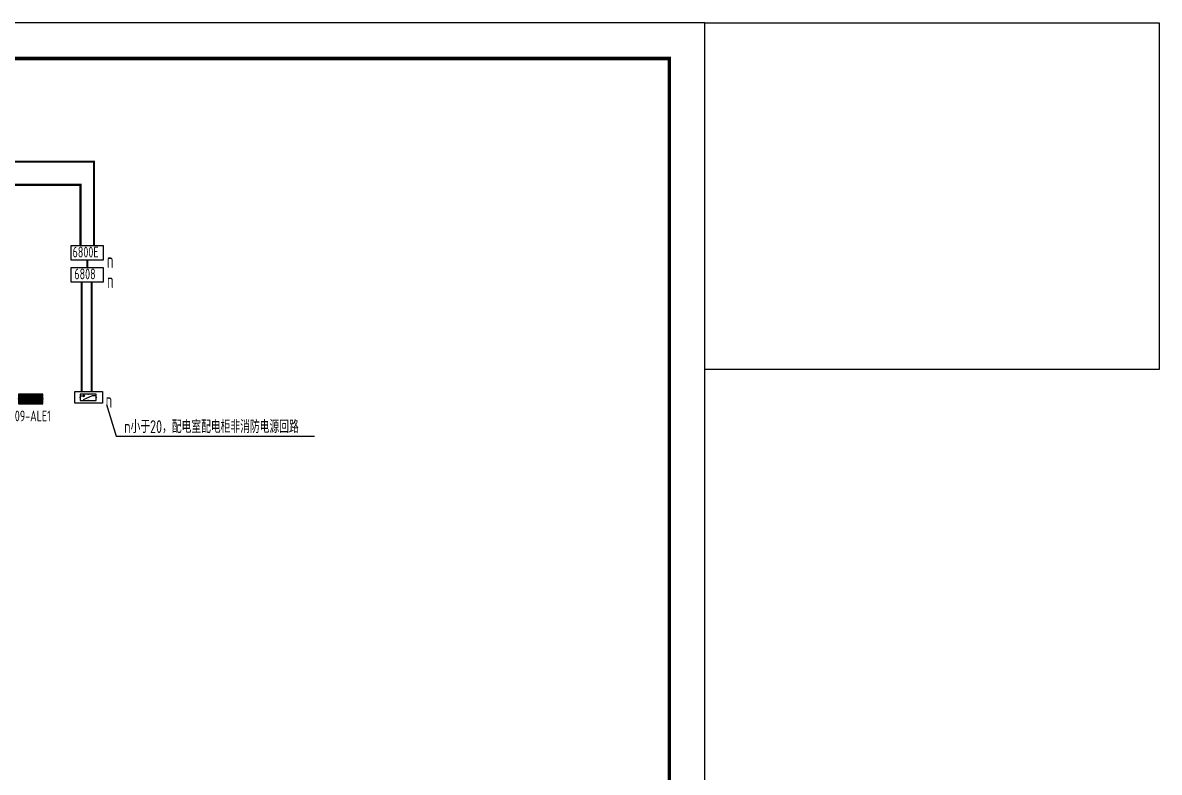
# Model space of a CAD drawing. Extents: x 5211311 to 5622788, y -441754 to -251897.
# Drawn here: x 5418249 to 5450101, y -319059 to -298059 of the extents above; entities that cross this region are included whole.
import ezdxf

# ---------------------------------------------------------------- set-up
doc = ezdxf.new("R2010")
doc.units = 0
doc.header["$LTSCALE"] = 1000
doc.header["$MEASUREMENT"] = 0
doc.linetypes.add('DASH', pattern=[0.35, 0.25, -0.1])
doc.layers.get('0').update_dxf_attribs({"linetype": 'CONTINUOUS'})
for name, color, linetype in [('EQUIP-消防', 3, 'CONTINUOUS'), ('EQUIP-箱柜', 3, 'CONTINUOUS'), ('PUB_TEXT', 7, 'CONTINUOUS'), ('PUB_TITLE', 4, 'CONTINUOUS'), ('SIG_TEXT', 7, 'CONTINUOUS'), ('WALL', 2, 'CONTINUOUS'), ('WIRE-消防', 5, 'CONTINUOUS'), ('WIRE-照明', 1, 'CONTINUOUS')]:
    doc.layers.add(name, color=color, linetype=linetype)
doc.styles.add('_TCH_LABEL', font='COMPLEX', dxfattribs={"bigfont": 'GBCBIG'})
doc.styles.add('sceic', font='sceie.shx', dxfattribs={"width": 0.8, "bigfont": 'sceic.shx'})
doc.styles.add('sceie', font='sceie.shx', dxfattribs={"width": 0.7, "bigfont": 'sceic.shx'})
doc.styles.get("Standard").update_dxf_attribs({"font": 'GBENOR', "bigfont": 'GBCBIG'})

# ---------------------------------------------------------------- blocks, each defined once
blk = doc.blocks.new('$element$00000576')
for points in [[(0, 0), (0, -0.25)], [(0, -1), (0, -0.75), (-0.25, -0.2)], [(-0.047, -0.297), (0.047, -0.203)], [(-0.047, -0.203), (0.047, -0.297)]]:
    blk.add_lwpolyline(points)
at = {"flags": 9}
blk.add_attdef('S', (0, 0), '', height=0.00000667, dxfattribs=at)
blk = doc.blocks.new('$equip$00001413')
for p, q in [((0.75, 0.6), (-0.75, 0.6)), ((-0.75, 0.6), (-0.75, 0)), ((-0.75, 0), (0.75, 0)), ((0.75, 0), (0.75, 0.6))]:
    blk.add_line(p, q)
for p in [(-0.75, 0.3), (0, 0.6), (0, 0), (0.75, 0.3)]:
    blk.add_point(p)
at = {"style": '_TCH_LABEL', "flags": 9}
blk.add_attdef('A', (0, 0), '', height=0.00002, dxfattribs=at)
blk = doc.blocks.new('*X177')
at = {"color": 0}
for p, q in [((-250, 33), (-83, 200)), ((-250, 68), (-118, 200)), ((-250, 104), (-154, 200)), ((-250, 139), (-189, 200)), ((-250, 174), (-224, 200)), ((-247, 0), (-47, 200)), ((-212, 0), (-12, 200)), ((-177, 0), (23, 200)), ((-141, 0), (59, 200)), ((-106, 0), (94, 200)), ((-71, 0), (129, 200)), ((-35, 0), (165, 200)), ((0, 0), (200, 200)), ((35, 0), (235, 200)), ((71, 0), (250, 179)), ((106, 0), (250, 144)), ((141, 0), (250, 109)), ((177, 0), (250, 73)), ((212, 0), (250, 38)), ((247, 0), (250, 3))]:
    blk.add_line(p, q, dxfattribs=at)
blk = doc.blocks.new('$equip$00001421')
for p, q in [((0.75, 0.6), (-0.75, 0.6)), ((-0.75, 0.6), (-0.75, 0)), ((-0.75, 0), (0.75, 0)), ((0.75, 0), (0.75, 0.6))]:
    blk.add_line(p, q)
at = {"const_width": 0.6}
blk.add_lwpolyline([(-0.75, 0.3), (0.75, 0.3)], dxfattribs=at)
for p in [(-0.75, 0.3), (0, 0.6), (0, 0), (0.75, 0.3)]:
    blk.add_point(p)
at = {"xscale": 0.00300000000061118, "yscale": 0.00300000000061118, "zscale": 0.00300000000061118}
blk.add_blockref('*X177', (0, 0), dxfattribs=at)
at = {"style": '_TCH_LABEL', "flags": 9}
blk.add_attdef('A', (0, 0), '', height=0.00002, dxfattribs=at)

msp = doc.modelspace()

# ---------------------------------------------------------------- linework, layer by layer
at = {"layer": 'EQUIP-消防'}
for points in [[(5420516.9, -304311.7), (5419600.8, -304311.7), (5419600.8, -304699.9), (5420516.9, -304699.9)], [(5420516.9, -304925.8), (5419600.8, -304925.8), (5419600.8, -305314), (5420516.9, -305314)], [(5419710.7, -308388.2), (5420488.9, -308388.2), (5420488.9, -308718.8), (5419710.7, -308718.8)]]:
    msp.add_lwpolyline(points, close=True, dxfattribs=at)
at = {"layer": 'PUB_TITLE'}
msp.add_lwpolyline([(5377969.4, -340058.5), (5437369.4, -340058.5), (5437369.4, -298058.5), (5377969.4, -298058.5)], close=True, dxfattribs=at)
at = {"layer": 'PUB_TITLE', "const_width": 100}
msp.add_lwpolyline([(5380469.4, -339058.5), (5436369.4, -339058.5), (5436369.4, -299058.5), (5380469.4, -299058.5)], close=True, dxfattribs=at)
at = {"layer": 'SIG_TEXT', "color": 0}
for p, q in [((5420599.9, -308751), (5420872.1, -309643.1)), ((5420872.1, -309643.1), (5426423.5, -309643.1))]:
    msp.add_line(p, q, dxfattribs=at)
at = {"layer": 'WALL', "color": 1, "ltscale": 10}
msp.add_lwpolyline([(5437369.4, -298058.5), (5450101, -298058.5), (5450101, -307773.6), (5437369.4, -307773.6)], close=True, dxfattribs=at)
at = {"layer": 'WIRE-消防', "linetype": 'Continuous', "const_width": 60}
msp.add_lwpolyline([(5419869.3, -304311.7), (5419869.3, -302601), (5407081.8, -302601)], dxfattribs=at)
at = {"layer": 'WIRE-消防', "color": 5, "linetype": 'Continuous', "const_width": 60}
for points in [[(5420058.9, -304699.9), (5420058.9, -304925.8)], [(5419901.4, -305314), (5419901.4, -308399.8)], [(5420180.3, -305314), (5420180.3, -308409.6)]]:
    msp.add_lwpolyline(points, dxfattribs=at)
at = {"layer": 'WIRE-照明', "color": 1, "linetype": 'DASH', "const_width": 60}
msp.add_lwpolyline([(5406601.5, -301953.6), (5420246.3, -301953.6), (5420246.3, -304311.7)], dxfattribs=at)

# ---------------------------------------------------------------- block references
at = {"layer": 'EQUIP-消防', "xscale": 300, "yscale": 300, "zscale": 300}
msp.add_blockref('$equip$00001413', (5420080.1, -308647.2), dxfattribs=at)
at = {"layer": 'EQUIP-消防', "xscale": 450, "yscale": 450, "zscale": 450, "rotation": 90}
msp.add_blockref('$element$00000576', (5419855.1, -308512.1), dxfattribs=at)
at = {"layer": 'EQUIP-箱柜', "xscale": 449.820000000298, "yscale": 449.820000000298, "zscale": 449.820000000298}
msp.add_blockref('$equip$00001421', (5418470.8, -308735.2), dxfattribs=at)

# ---------------------------------------------------------------- texts
at = {"layer": 'EQUIP-消防', "style": 'sceie'}
for s, height, width, p in [('6800E', 300, 0.8, (5419646.3, -304633.2)), ('n', 420, 0.7, (5420610.4, -304931.1)), ('6808', 300, 0.8, (5419694.8, -305247.3)), ('n', 420, 0.7, (5420613, -305494.8)), ('n', 420, 0.7, (5420573.6, -308847))]:
    msp.add_text(s, height=height, dxfattribs=dict(at, width=width)).set_placement(p)
at = {"layer": 'PUB_TEXT', "style": 'sceie', "width": 0.8}
msp.add_text('n小于20，配电室配电柜非消防电源回路', height=360, dxfattribs=at).set_placement((5421093.8, -309554.8))
at = {"layer": 'SIG_TEXT', "style": 'sceic', "width": 0.8}
msp.add_text('09-ALE1', height=300, dxfattribs=at).set_placement((5418026.8, -309224.4))

doc.saveas('drawing.dxf')
